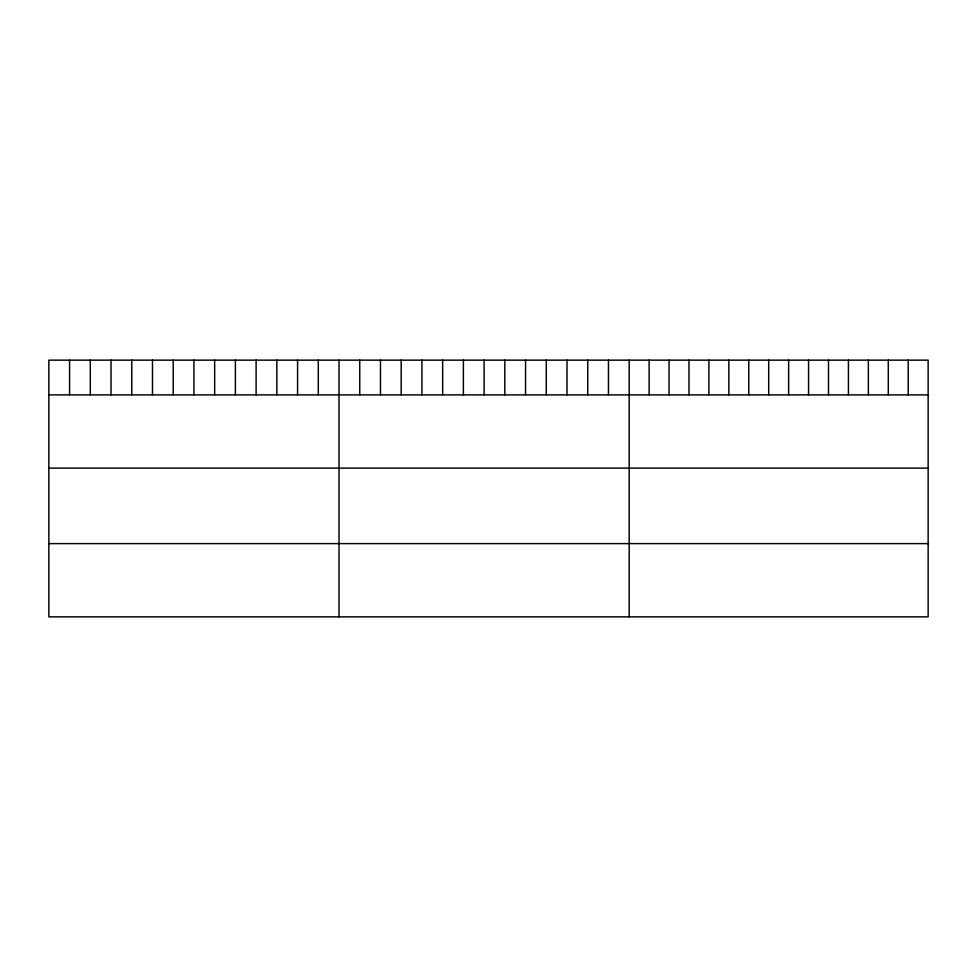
<?xml version="1.0" encoding="UTF-8"?>
<svg xmlns="http://www.w3.org/2000/svg" width="977" height="977" viewBox="0 0 977 977"><rect width="100%" height="100%" fill="white"/><g stroke="black" fill="none" stroke-linecap="round" stroke-linejoin="round"><path stroke-width="1.47" d="M928.15 394.879L928.15 616.853L48.85 616.853L48.85 360.147L928.15 360.147L928.15 394.879L48.85 394.879M48.85 468.13L928.15 468.13M48.85 543.603L928.15 543.603M908.219 360.147L908.219 394.879M888.288 360.147L888.288 394.879M868.358 360.147L868.358 394.879M848.427 360.147L848.427 394.879M828.496 360.147L828.496 394.879M808.565 360.147L808.565 394.879M788.634 360.147L788.634 394.879M768.704 360.147L768.704 394.879M748.773 360.147L748.773 394.879M728.842 360.147L728.842 394.879M708.911 360.147L708.911 394.879M688.98 360.147L688.98 394.879M669.05 360.147L669.05 394.879M649.119 360.147L649.119 394.879M629.188 360.147L629.188 616.853M608.463 360.147L608.463 394.879M587.739 360.147L587.739 394.879M567.014 360.147L567.014 394.879M546.277 360.147L546.277 394.879M525.553 360.147L525.553 394.879M504.828 360.147L504.828 394.879M484.103 360.147L484.103 394.879M463.379 360.147L463.379 394.879M442.654 360.147L442.654 394.879M421.93 360.147L421.93 394.879M401.193 360.147L401.193 394.879M380.468 360.147L380.468 394.879M359.744 360.147L359.744 394.879M339.019 360.147L339.019 616.853M318.294 360.147L318.294 394.879M297.57 360.147L297.57 394.879M276.845 360.147L276.845 394.879M256.108 360.147L256.108 394.879M235.384 360.147L235.384 394.879M214.659 360.147L214.659 394.879M193.935 360.147L193.935 394.879M173.21 360.147L173.21 394.879M152.485 360.147L152.485 394.879M131.761 360.147L131.761 394.879M111.024 360.147L111.024 394.879M90.299 360.147L90.299 394.879M69.575 360.147L69.575 394.879"/></g></svg>
